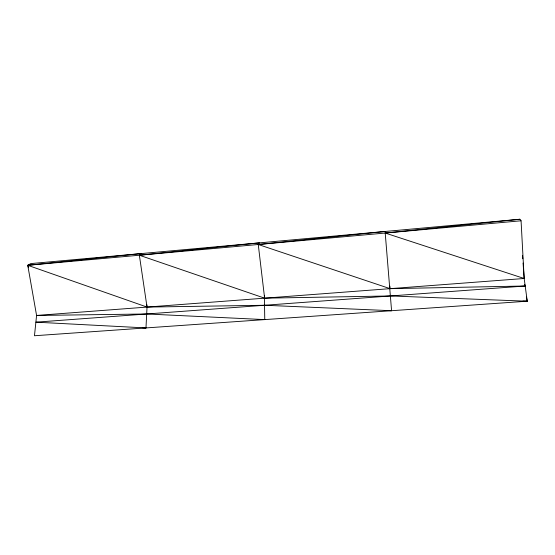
<?xml version="1.0" encoding="UTF-8"?>
<svg xmlns="http://www.w3.org/2000/svg" width="555" height="555" viewBox="0 0 555 555"><rect width="100%" height="100%" fill="white"/><g stroke="black" fill="none" stroke-linecap="round" stroke-linejoin="round"><path stroke-width="0.83" d="M523.622 270.764L524.177 278.492L527.25 301.205L34.472 335.747L35.881 322.171L145.979 327.929L147.026 307.082L146.77 304.535M524.704 284.396L525.197 286.005L35.881 322.171L36.575 315.455L524.177 278.492L521.069 220.779L519.91 219.253L385.212 233.038L391.58 310.71L386.398 310.522M519.91 219.253L30.768 263.597L27.75 265.297L36.575 315.455L146.686 313.984L264.77 319.604L264.381 295.614M521.069 220.779L27.75 265.297L28.576 267.732M391.58 310.71L264.673 305.264L147.026 307.082L139.354 255.224L259.462 242.861L258.255 244.498L390.068 288.655L525.197 286.005M147.026 307.082L27.75 265.297L141.518 253.552L139.354 255.224L264.624 298.167L390.567 295.954L527.25 301.205L526.383 297.071M522.935 301.081L527.25 301.205M260.448 319.396L264.77 319.604M142.524 327.727L145.979 327.929M524.177 278.492L385.212 233.038L385.316 231.456L258.255 244.498L264.624 298.167M389.853 286.096L390.068 288.655M522.505 255.314L522.755 258.748M523.067 263.042L523.497 269.05"/></g></svg>
